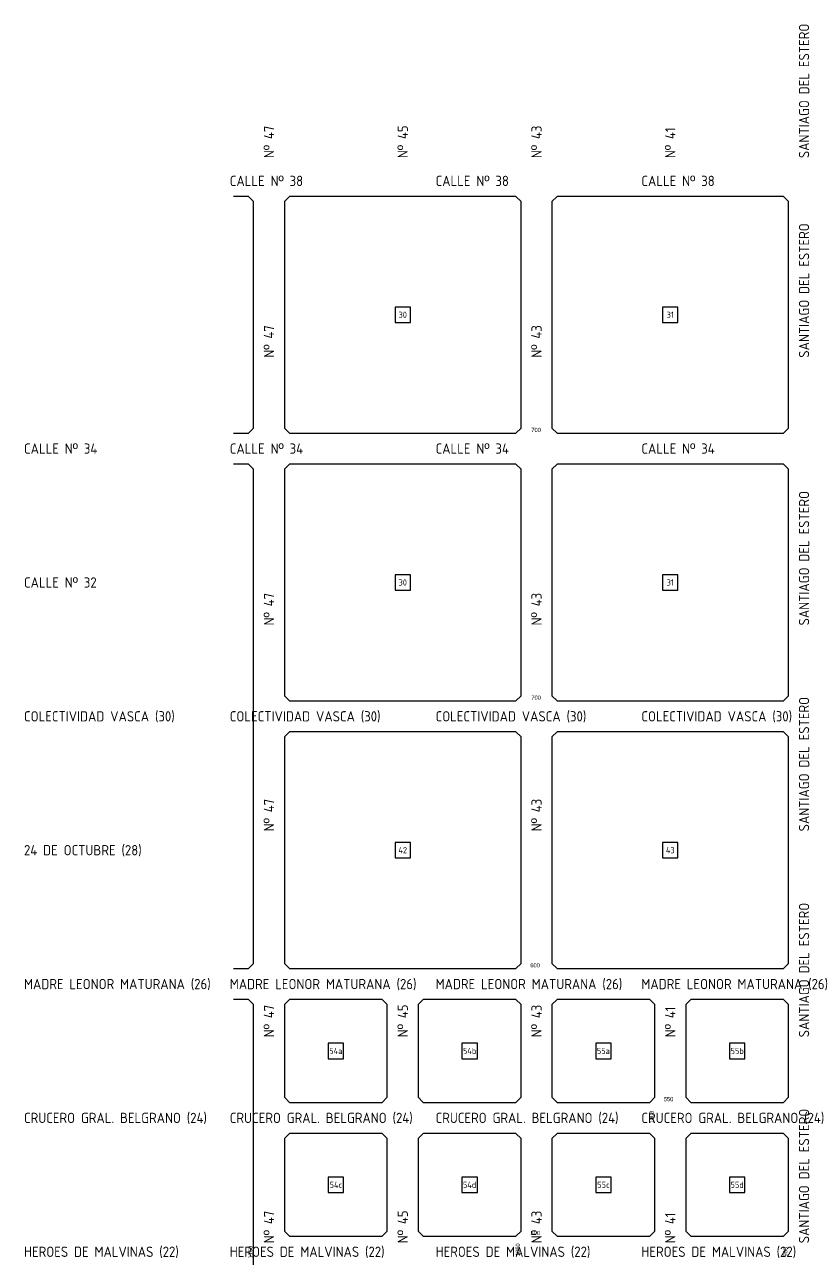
# Model space of a CAD drawing. Extents: x -48 to 13651, y -112 to 3468.
# Drawn here: x 220 to 987, y 2258 to 3456 of the extents above; entities that cross this region are included whole.
import ezdxf
from ezdxf.enums import TextEntityAlignment as Align

# ---------------------------------------------------------------- set-up
doc = ezdxf.new("R2010")
doc.units = 0
doc.header["$LTSCALE"] = 6
doc.header["$MEASUREMENT"] = 0
for name, color, linetype in [('AMPLIACIONES', 2, 'CONTINUOUS'), ('MANZANAS', 7, 'CONTINUOUS'), ('NOMB_CALLES', 4, 'CONTINUOUS'), ('NUMCASA', 12, 'CONTINUOUS'), ('NUMERO-MANZANA', 4, 'CONTINUOUS')]:
    doc.layers.add(name, color=color, linetype=linetype)
doc.layers.add('ATENCION', color=7, linetype='CONTINUOUS', plot=False)
doc.styles.add('GEOSLAB703LTBT', font='isocp.shx', dxfattribs={"width": 0.9, "height": 8})
doc.styles.add('GOTHICE', font='GOTHICE.shx', dxfattribs={"height": 0.6})

# ---------------------------------------------------------------- blocks, each defined once
blk = doc.blocks.new('CUADRADO')
at = {"layer": 'NUMERO-MANZANA', "linetype": 'Continuous'}
blk.add_lwpolyline([(-7.5, -7.5), (7.5, -7.5), (7.5, 7.5), (-7.5, 7.5)], close=True, dxfattribs=at)

msp = doc.modelspace()

# ---------------------------------------------------------------- linework, layer by layer
at = {"layer": 'MANZANAS'}
for p, q in [((437.234, 3289.145), (422.622, 3289.145)), ((437.234, 3289.145), (442.234, 3284.145)), ((442.234, 3064.145), (442.234, 3284.145)), ((472.234, 3284.145), (477.234, 3289.145)), ((472.234, 3284.145), (472.234, 3064.145)), ((697.234, 3289.145), (477.234, 3289.145)), ((702.234, 3284.145), (697.234, 3289.145)), ((702.234, 3064.145), (702.234, 3284.145)), ((737.234, 3289.145), (732.234, 3284.145)), ((732.234, 3284.145), (732.234, 3064.145)), ((957.234, 3289.145), (737.234, 3289.145)), ((957.234, 3289.145), (962.234, 3284.145)), ((962.234, 3064.145), (962.234, 3284.145)), ((422.622, 3059.145), (437.234, 3059.145)), ((437.234, 3059.145), (442.234, 3064.145)), ((477.234, 3059.145), (472.234, 3064.145)), ((477.234, 3059.145), (697.234, 3059.145)), ((697.234, 3059.145), (702.234, 3064.145)), ((732.234, 3064.145), (737.234, 3059.145)), ((737.234, 3059.145), (957.234, 3059.145)), ((957.234, 3059.145), (962.234, 3064.145)), ((437.234, 3029.145), (422.622, 3029.145)), ((437.234, 3029.145), (442.234, 3024.145)), ((442.234, 2544.145), (442.234, 3024.145)), ((472.234, 3024.145), (477.234, 3029.145)), ((472.234, 3024.145), (472.234, 2804.145)), ((697.234, 3029.145), (477.234, 3029.145)), ((702.234, 3024.145), (697.234, 3029.145)), ((702.234, 2804.145), (702.234, 3024.145)), ((737.234, 3029.145), (732.234, 3024.145)), ((732.234, 3024.145), (732.234, 2804.145)), ((957.234, 3029.145), (737.234, 3029.145)), ((957.234, 3029.145), (962.234, 3024.145)), ((962.234, 2804.145), (962.234, 3024.145)), ((477.234, 2799.145), (472.234, 2804.145)), ((697.234, 2799.145), (702.234, 2804.145)), ((732.234, 2804.145), (737.234, 2799.145)), ((957.234, 2799.145), (962.234, 2804.145)), ((477.234, 2799.145), (697.234, 2799.145)), ((737.234, 2799.145), (957.234, 2799.145)), ((477.234, 2769.145), (472.234, 2764.145)), ((697.234, 2769.145), (477.234, 2769.145)), ((697.234, 2769.145), (702.234, 2764.145)), ((732.234, 2764.145), (737.234, 2769.145)), ((957.234, 2769.145), (737.234, 2769.145)), ((962.234, 2764.145), (957.234, 2769.145)), ((472.234, 2764.145), (472.234, 2544.145)), ((702.234, 2544.145), (702.234, 2764.145)), ((732.234, 2764.145), (732.234, 2544.145)), ((962.234, 2544.145), (962.234, 2764.145)), ((437.234, 2539.145), (442.234, 2544.145)), ((477.234, 2539.145), (472.234, 2544.145)), ((697.234, 2539.145), (702.234, 2544.145)), ((732.234, 2544.145), (737.234, 2539.145)), ((957.234, 2539.145), (962.234, 2544.145)), ((422.622, 2539.145), (437.234, 2539.145)), ((477.234, 2539.145), (697.234, 2539.145)), ((737.234, 2539.145), (957.234, 2539.145)), ((437.234, 2509.145), (422.622, 2509.145)), ((437.234, 2509.145), (442.234, 2504.145)), ((442.234, 2024.145), (442.234, 2504.145)), ((472.234, 2504.145), (477.234, 2509.145)), ((472.234, 2504.145), (472.234, 2414.145)), ((567.234, 2509.145), (477.234, 2509.145)), ((567.234, 2509.145), (572.234, 2504.145)), ((572.234, 2414.145), (572.234, 2504.145)), ((602.234, 2504.145), (607.234, 2509.145)), ((602.234, 2504.145), (602.234, 2414.145)), ((697.234, 2509.145), (607.234, 2509.145)), ((697.234, 2509.145), (702.234, 2504.145)), ((702.234, 2414.145), (702.234, 2504.145)), ((737.234, 2509.145), (732.234, 2504.145)), ((732.234, 2504.145), (732.234, 2414.145)), ((827.234, 2509.145), (737.234, 2509.145)), ((827.234, 2509.145), (832.234, 2504.145)), ((832.234, 2414.145), (832.234, 2504.145)), ((867.234, 2509.145), (862.234, 2504.145)), ((862.234, 2504.145), (862.234, 2414.145)), ((957.234, 2509.145), (867.234, 2509.145)), ((962.234, 2504.145), (957.234, 2509.145)), ((962.234, 2414.145), (962.234, 2504.145)), ((477.234, 2409.145), (472.234, 2414.145)), ((477.234, 2409.145), (567.234, 2409.145)), ((572.234, 2414.145), (567.234, 2409.145)), ((607.234, 2409.145), (602.234, 2414.145)), ((607.234, 2409.145), (697.234, 2409.145)), ((697.234, 2409.145), (702.234, 2414.145)), ((732.234, 2414.145), (737.234, 2409.145)), ((737.234, 2409.145), (827.234, 2409.145)), ((827.234, 2409.145), (832.234, 2414.145)), ((862.234, 2414.145), (867.234, 2409.145)), ((867.234, 2409.145), (957.234, 2409.145)), ((962.234, 2414.145), (957.234, 2409.145)), ((472.234, 2374.145), (477.234, 2379.145)), ((472.234, 2374.145), (472.234, 2284.145)), ((567.234, 2379.145), (477.234, 2379.145)), ((567.234, 2379.145), (572.234, 2374.145)), ((572.234, 2284.145), (572.234, 2374.145)), ((602.234, 2374.145), (607.234, 2379.145)), ((602.234, 2374.145), (602.234, 2284.145)), ((697.234, 2379.145), (607.234, 2379.145)), ((702.234, 2374.145), (697.234, 2379.145)), ((702.234, 2284.145), (702.234, 2374.145)), ((737.234, 2379.145), (732.234, 2374.145)), ((732.234, 2374.145), (732.234, 2284.145)), ((827.234, 2379.145), (737.234, 2379.145)), ((832.234, 2374.145), (827.234, 2379.145)), ((832.234, 2284.145), (832.234, 2374.145)), ((867.234, 2379.145), (862.234, 2374.145)), ((862.234, 2374.145), (862.234, 2284.145)), ((957.234, 2379.145), (867.234, 2379.145)), ((957.234, 2379.145), (962.234, 2374.145)), ((962.234, 2284.145), (962.234, 2374.145)), ((477.234, 2279.145), (472.234, 2284.145)), ((477.234, 2279.145), (567.234, 2279.145)), ((567.234, 2279.145), (572.234, 2284.145)), ((602.234, 2284.145), (607.234, 2279.145)), ((607.234, 2279.145), (697.234, 2279.145)), ((697.234, 2279.145), (702.234, 2284.145)), ((732.234, 2284.145), (737.234, 2279.145)), ((737.234, 2279.145), (827.234, 2279.145)), ((827.234, 2279.145), (832.234, 2284.145)), ((862.234, 2284.145), (867.234, 2279.145)), ((867.234, 2279.145), (957.234, 2279.145)), ((957.234, 2279.145), (962.234, 2284.145))]:
    msp.add_line(p, q, dxfattribs=at)

# ---------------------------------------------------------------- block references
at = {"layer": 'AMPLIACIONES', "ltscale": 0.1}
for p in [(587.234, 3174.145), (847.234, 3174.145), (587.234, 2914.145), (847.234, 2914.145), (587.234, 2654.145), (847.234, 2654.145), (522.234, 2459.145), (652.234, 2459.145), (782.234, 2459.145), (912.234, 2459.145), (522.234, 2329.145), (652.234, 2329.145), (782.234, 2329.145), (912.234, 2329.145)]:
    msp.add_blockref('CUADRADO', p, dxfattribs=at)

# ---------------------------------------------------------------- texts
at = {"layer": 'ATENCION', "style": 'GEOSLAB703LTBT'}
for s, p in [('CALLE Nº 38', (419.141, 3304.145)), ('CALLE Nº 38', (619.141, 3304.145)), ('CALLE Nº 38', (819.141, 3304.145)), ('CALLE Nº 34', (419.141, 3044.145)), ('CALLE Nº 34', (619.141, 3044.145)), ('CALLE Nº 34', (819.141, 3044.145)), ('COLECTIVIDAD VASCA (30)', (419.141, 2784.145)), ('COLECTIVIDAD VASCA (30)', (619.141, 2784.145)), ('COLECTIVIDAD VASCA (30)', (819.141, 2784.145)), ('MADRE LEONOR MATURANA (26)', (419.141, 2524.145)), ('MADRE LEONOR MATURANA (26)', (619.141, 2524.145)), ('MADRE LEONOR MATURANA (26)', (819.141, 2524.145)), ('CRUCERO GRAL. BELGRANO (24)', (419.141, 2394.145)), ('CRUCERO GRAL. BELGRANO (24)', (619.141, 2394.145)), ('CRUCERO GRAL. BELGRANO (24)', (819.141, 2394.145)), ('HEROES DE MALVINAS (22)', (419.141, 2264.145)), ('HEROES DE MALVINAS (22)', (619.141, 2264.145)), ('HEROES DE MALVINAS (22)', (819.141, 2264.145))]:
    msp.add_text(s, height=10, dxfattribs=at).set_placement(p, align=Align.MIDDLE_LEFT)
for s, p in [('SANTIAGO DEL ESTERO', (977.234, 3132.415)), ('Nº 47', (457.234, 3132.415)), ('Nº 43', (717.234, 3132.415)), ('SANTIAGO DEL ESTERO', (977.234, 2872.415)), ('Nº 47', (457.234, 2872.415)), ('Nº 43', (717.234, 2872.415)), ('SANTIAGO DEL ESTERO', (977.234, 2672.415)), ('Nº 47', (457.234, 2672.415)), ('Nº 43', (717.234, 2672.415)), ('SANTIAGO DEL ESTERO', (977.234, 2472.415)), ('Nº 47', (457.234, 2472.415)), ('Nº 45', (587.234, 2472.415)), ('Nº 43', (717.234, 2472.415)), ('Nº 41', (847.234, 2472.415)), ('SANTIAGO DEL ESTERO', (977.234, 2272.415)), ('Nº 47', (457.234, 2272.415)), ('Nº 45', (587.234, 2272.415)), ('Nº 43', (717.234, 2272.415)), ('Nº 41', (847.234, 2272.415))]:
    msp.add_text(s, height=10, rotation=90, dxfattribs=at).set_placement(p, align=Align.MIDDLE_LEFT)
at = {"layer": 'NOMB_CALLES', "style": 'GEOSLAB703LTBT'}
for s, p in [('SANTIAGO DEL ESTERO', (977.234, 3326.243)), ('Nº 47', (457.234, 3326.243)), ('Nº 45', (587.234, 3326.243)), ('Nº 43', (717.234, 3326.243)), ('Nº 41', (847.234, 3326.243))]:
    msp.add_text(s, height=10, rotation=90, dxfattribs=at).set_placement(p, align=Align.MIDDLE_LEFT)
for s, p in [('CALLE Nº 34', (219.141, 3044.145)), ('CALLE Nº 32', (219.141, 2914.145)), ('COLECTIVIDAD VASCA (30)', (219.141, 2784.145)), ('24 DE OCTUBRE (28)', (219.141, 2654.145)), ('MADRE LEONOR MATURANA (26)', (219.141, 2524.145)), ('CRUCERO GRAL. BELGRANO (24)', (219.141, 2394.145)), ('HEROES DE MALVINAS (22)', (219.141, 2264.145))]:
    msp.add_text(s, height=10, dxfattribs=at).set_placement(p, align=Align.MIDDLE_LEFT)
at = {"layer": 'NUMCASA', "color": 12, "linetype": 'Continuous', "style": 'GOTHICE'}
for s, p in [('700', (716.851, 3059.145)), ('700', (716.851, 2799.145)), ('600', (715.834, 2539.145)), ('550', (845.59, 2409.145)), ('500', (716.018, 2279.145))]:
    msp.add_text(s, height=4, dxfattribs=at).set_placement(p, align=Align.BOTTOM_CENTER)
for s, p in [('1000', (832.248, 2394.828)), ('1150', (442.234, 2263.771)), ('1050', (702.234, 2266.117)), ('950', (962.234, 2264.217))]:
    msp.add_text(s, height=4, rotation=90, dxfattribs=at).set_placement(p, align=Align.BOTTOM_CENTER)
at = {"layer": 'NUMERO-MANZANA', "style": 'GEOSLAB703LTBT'}
for s, p in [('30', (587.234, 3174.145)), ('31', (847.234, 3174.145)), ('30', (587.234, 2914.145)), ('31', (847.234, 2914.145)), ('42', (587.234, 2654.145)), ('43', (847.234, 2654.145)), ('54a', (522.234, 2459.145)), ('54b', (652.234, 2459.145)), ('55a', (782.234, 2459.145)), ('55b', (912.234, 2459.145)), ('54c', (522.234, 2329.145)), ('54d', (652.234, 2329.145)), ('55c', (782.234, 2329.145)), ('55d', (912.234, 2329.145))]:
    msp.add_text(s, height=6, dxfattribs=at).set_placement(p, align=Align.MIDDLE)

doc.saveas('drawing.dxf')
